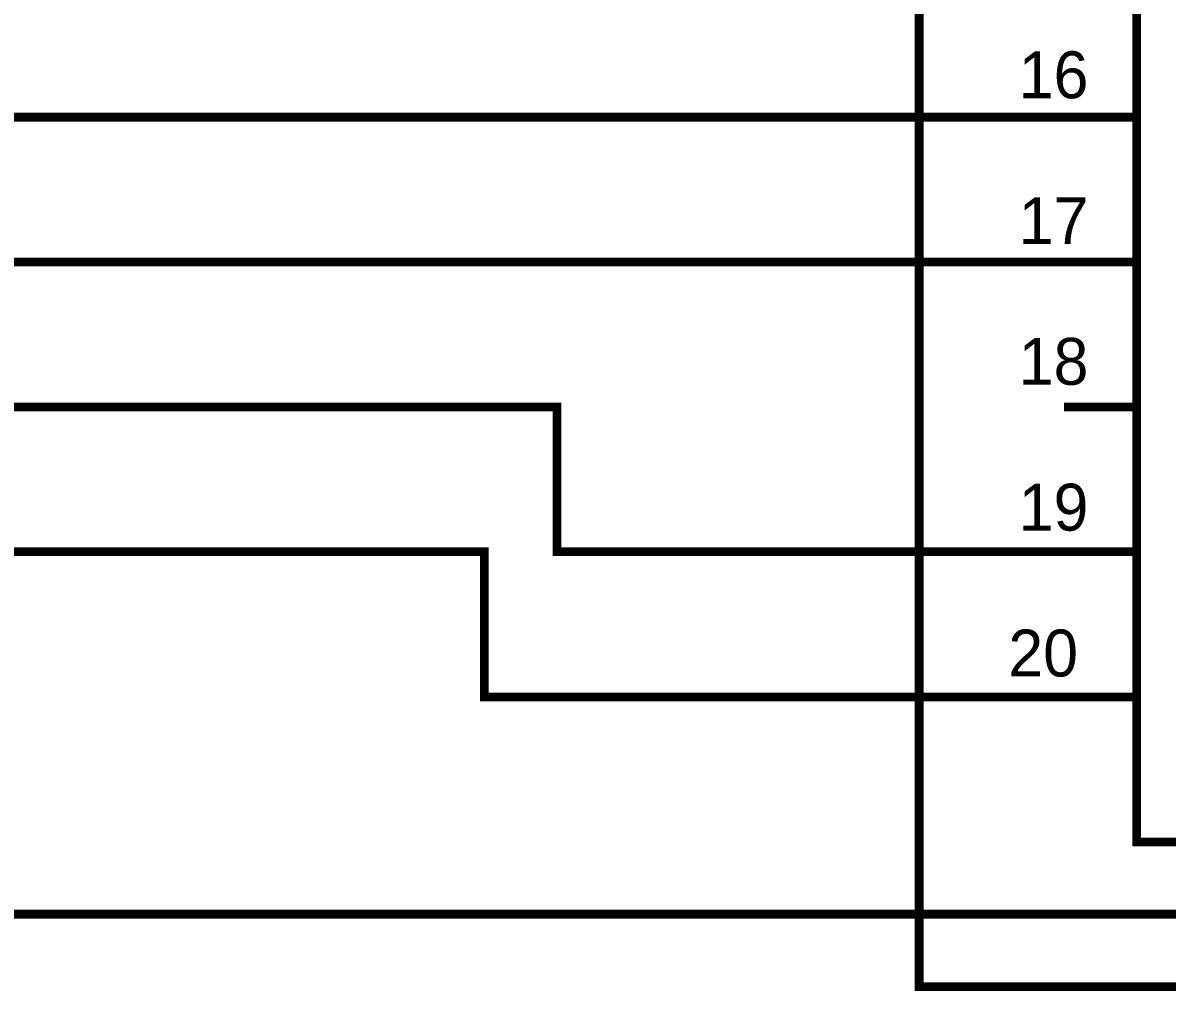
# Model space of a CAD drawing. Header units: millimetres. Extents: x 0 to 841, y 0 to 594.
# Drawn here: x 181.59 to 221.07, y 452.35 to 485.74 of the extents above; entities that cross this region are included whole.
import ezdxf

# ---------------------------------------------------------------- set-up
doc = ezdxf.new("R2010")
doc.units = ezdxf.units.MM
doc.layers.add('Sheet', color=255, linetype='Continuous')

msp = doc.modelspace()

# ---------------------------------------------------------------- linework, layer by layer
at = {"layer": 'Sheet', "const_width": 0.3}
msp.add_lwpolyline([(220.019, 512.496), (247.519, 512.496), (247.519, 457.493), (220.019, 457.493), (220.019, 512.496)], close=True, dxfattribs=at)
for points in [[(97.523, 507.499), (90.022, 507.499), (90.022, 455), (255.02, 455), (255.02, 462.49), (250.012, 462.49)], [(260.017, 452.496), (212.518, 452.496), (212.518, 487.499), (217.515, 487.499)], [(132.524, 482.49), (217.515, 482.49)], [(220.019, 482.49), (217.515, 482.49)], [(132.524, 477.493), (217.515, 477.493)], [(220.019, 477.493), (217.515, 477.493)], [(132.524, 472.496), (200.02, 472.496), (200.02, 467.499), (217.515, 467.499)], [(220.019, 472.496), (217.515, 472.496)], [(132.524, 467.499), (197.516, 467.499), (197.516, 462.49), (217.515, 462.49)], [(220.019, 467.499), (217.515, 467.499)], [(220.019, 462.49), (217.515, 462.49)]]:
    msp.add_lwpolyline(points, dxfattribs=at)

# ---------------------------------------------------------------- texts
at = {"layer": 'Sheet'}
for s, p in [('16', (215.954, 483.142)), ('17', (215.954, 478.111)), ('18', (215.954, 473.26)), ('19', (215.954, 468.229)), ('20', (215.595, 463.198))]:
    msp.add_text(s, height=1.6171, dxfattribs=at).set_placement(p)

doc.saveas('drawing.dxf')
